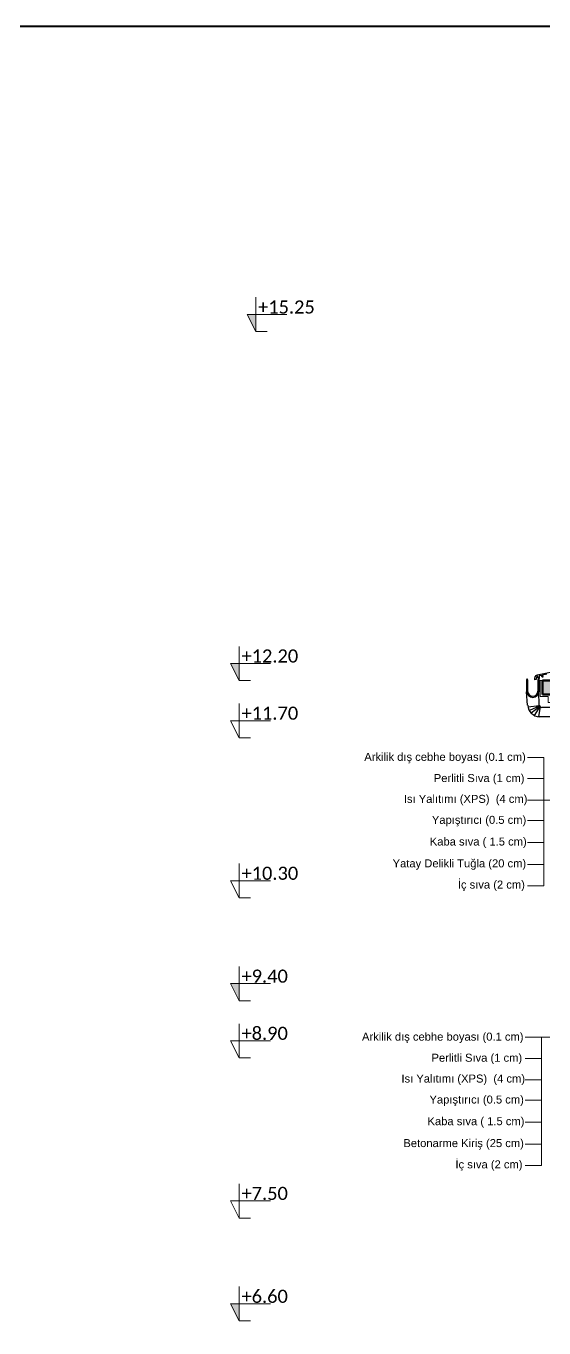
# Model space of a CAD drawing. Header units: metres. Extents: x 134072 to 172200, y 35728 to 38066.
# Drawn here: x 163183 to 163636, y 36928 to 38066 of the extents above; entities that cross this region are included whole.
import ezdxf

# ---------------------------------------------------------------- set-up
doc = ezdxf.new("R2010")
doc.units = ezdxf.units.M
for name, color, linetype, lineweight in [('Cizgi 15', 3, 'Continuous', 15), ('Cizgi 20', 175, 'Continuous', 20), ('Cizgi 50', 1, 'Continuous', 50), ('ELEKTRİK', 102, 'Continuous', 40), ('Kotlandırma', 212, 'Continuous', 9), ('sıva', 145, 'Continuous', 5), ('Tarama 13', 221, 'Continuous', 13), ('Yazi Detay', 30, 'Continuous', 20)]:
    doc.layers.add(name, color=color, linetype=linetype, lineweight=lineweight)
doc.layers.add('KİREMİT', color=242, linetype='Continuous')
doc.styles.add('omr', font='ARIALN.TTF', dxfattribs={"height": 20})
doc.styles.get("Standard").update_dxf_attribs({"font": 'txt.shx'})

msp = doc.modelspace()

# ---------------------------------------------------------------- hatches: boundary and pattern name
at = {"layer": 'Kotlandırma', "lineweight": 20}
for points in [[(163384.2, 37814.1), (163376.7, 37814.1), (163384.2, 37799.1)], [(163369.7, 37508.8), (163362.2, 37508.8), (163369.7, 37493.8)], [(163369.7, 37228.8), (163362.2, 37228.8), (163369.7, 37213.8)], [(163369.7, 36948.8), (163362.2, 36948.8), (163369.7, 36933.8)]]:
    msp.add_hatch(color=256, dxfattribs=at).paths.add_polyline_path(points)
at = {"layer": 'Tarama 13'}
h = msp.add_hatch(dxfattribs=at)
h.set_pattern_fill('ANSI33', color=256, scale=2, style=0)
h.set_pattern_definition([(45, (109731.198, 30647.212), (-8.980256, 8.980256), []), (45, (109740.179, 30647.212), (-8.980256, 8.980256), [6.35, -3.175])])
h.paths.add_polyline_path([(166156.5, 36233.8), (166126.5, 36233.8), (166126.5, 36373.8), (166096.5, 36373.8), (166096.5, 36233.8), (165800.9, 36233.8), (165800.9, 36193.8), (166156.5, 36193.8)])
h.paths.add_polyline_path([(165800.9, 36233.8), (165636.5, 36233.8), (165636.5, 36373.8), (165611.5, 36373.8), (165611.5, 36233.8), (165156.5, 36233.8), (165156.5, 36373.8), (165131.5, 36373.8), (165131.5, 36233.8), (164541.5, 36233.8), (164541.5, 36373.8), (164516.5, 36373.8), (164516.5, 36233.8), (164071.5, 36233.8), (164071.5, 36373.8), (164046.5, 36373.8), (164046.5, 36233.8), (163910.8, 36233.8), (163910.8, 36193.8), (165800.9, 36193.8)])
h.paths.add_polyline_path([(163910.8, 36233.8), (163741.5, 36233.8), (163741.5, 36373.8), (163711.5, 36373.8), (163711.5, 36233.8), (163681.5, 36233.8), (163681.5, 36193.8), (163910.8, 36193.8)])
h.paths.add_polyline_path([(163736.5, 36641.8), (163911, 36641.8), (163911, 36653.8), (163711.5, 36653.8), (163711.5, 36603.8), (163736.5, 36603.8)])
h.paths.add_polyline_path([(163736.5, 36921.8), (163911, 36921.8), (163911, 36933.8), (163711.5, 36933.8), (163711.5, 36883.8), (163736.5, 36883.8)])
h.paths.add_polyline_path([(163736.5, 37201.8), (163911, 37201.8), (163911, 37213.8), (163711.5, 37213.8), (163711.5, 37182), (163736.5, 37182)])
h.paths.add_polyline_path([(163736.5, 37182), (163711.5, 37182), (163711.5, 37163.8), (163736.5, 37163.8)])
h.paths.add_polyline_path([(163973.1, 37493.8), (163635, 37493.8), (163635, 37481.8), (163642, 37481.8), (163642, 37476.8), (163711.5, 37476.8), (163711.5, 37443.8), (163736.5, 37443.8), (163736.5, 37481.8), (163973.1, 37481.8)])
h.paths.add_polyline_path([(165290.5, 37493.8), (163977.2, 37493.8), (163977.2, 37481.8), (164046.5, 37481.8), (164046.5, 37443.8), (164071.5, 37443.8), (164071.5, 37481.8), (164516.5, 37481.8), (164516.5, 37443.8), (164541.5, 37443.8), (164541.5, 37481.8), (165131.5, 37481.8), (165131.5, 37443.8), (165156.5, 37443.8), (165156.5, 37481.8), (165290.5, 37481.8)])
h.paths.add_polyline_path([(164071.5, 37201.8), (164516.5, 37201.8), (164516.5, 37163.8), (164541.5, 37163.8), (164541.5, 37201.8), (165131.5, 37201.8), (165131.5, 37163.8), (165156.5, 37163.8), (165156.5, 37201.8), (165299.6, 37201.8), (165518.8, 37338.8), (165611.5, 37338.8), (165611.5, 37353.8), (165486.5, 37353.8), (165486.5, 37336.3), (165458.5, 37336.3), (165458.5, 37318.8), (165430.5, 37318.8), (165430.5, 37301.3), (165402.5, 37301.3), (165402.5, 37283.8), (165374.5, 37283.8), (165374.5, 37266.3), (165346.5, 37266.3), (165346.5, 37248.8), (165318.5, 37248.8), (165318.5, 37231.3), (165290.5, 37231.3), (165290.5, 37213.8), (163911, 37213.8), (163911, 37201.8), (164046.5, 37201.8), (164046.5, 37163.8), (164071.5, 37163.8)])
h.paths.add_polyline_path([(164071.5, 36921.8), (164516.5, 36921.8), (164516.5, 36883.8), (164541.5, 36883.8), (164541.5, 36921.8), (165131.5, 36921.8), (165131.5, 36883.8), (165156.5, 36883.8), (165156.5, 36921.8), (165299.6, 36921.8), (165518.8, 37058.8), (165611.5, 37058.8), (165611.5, 37073.8), (165486.5, 37073.8), (165486.5, 37056.3), (165458.5, 37056.3), (165458.5, 37038.8), (165430.5, 37038.8), (165430.5, 37021.3), (165402.5, 37021.3), (165402.5, 37003.8), (165374.5, 37003.8), (165374.5, 36986.3), (165346.5, 36986.3), (165346.5, 36968.8), (165318.5, 36968.8), (165318.5, 36951.3), (165290.5, 36951.3), (165290.5, 36933.8), (163911, 36933.8), (163911, 36921.8), (164046.5, 36921.8), (164046.5, 36883.8), (164071.5, 36883.8)])
h.paths.add_polyline_path([(164071.5, 36641.8), (164516.5, 36641.8), (164516.5, 36603.8), (164541.5, 36603.8), (164541.5, 36641.8), (165131.5, 36641.8), (165131.5, 36603.8), (165156.5, 36603.8), (165156.5, 36641.8), (165299.6, 36641.8), (165518.8, 36778.8), (165611.5, 36778.8), (165611.5, 36793.8), (165486.5, 36793.8), (165486.5, 36776.3), (165458.5, 36776.3), (165458.5, 36758.8), (165430.5, 36758.8), (165430.5, 36741.3), (165402.5, 36741.3), (165402.5, 36723.8), (165374.5, 36723.8), (165374.5, 36706.3), (165346.5, 36706.3), (165346.5, 36688.8), (165318.5, 36688.8), (165318.5, 36671.3), (165290.5, 36671.3), (165290.5, 36653.8), (163911, 36653.8), (163911, 36641.8), (164046.5, 36641.8), (164046.5, 36603.8), (164071.5, 36603.8)])
h.paths.add_polyline_path([(165611.5, 36513.8), (165486.5, 36513.8), (165486.5, 36496.3), (165458.5, 36496.3), (165458.5, 36478.8), (165430.5, 36478.8), (165430.5, 36461.3), (165402.5, 36461.3), (165402.5, 36443.8), (165374.5, 36443.8), (165374.5, 36426.3), (165346.5, 36426.3), (165346.5, 36408.8), (165318.5, 36408.8), (165318.5, 36391.3), (165290.5, 36391.3), (165290.5, 36373.8), (165318.8, 36373.8), (165518.8, 36498.8), (165611.5, 36498.8)])
h.paths.add_polyline_path([(165636.5, 36641.8), (165780.1, 36641.8), (165780.1, 36653.8), (165611.5, 36653.8), (165611.5, 36603.8), (165636.5, 36603.8)])
h.paths.add_polyline_path([(166126.5, 36653.8), (165780.1, 36653.8), (165780.1, 36641.8), (166101.5, 36641.8), (166101.5, 36603.8), (166126.5, 36603.8)])
h.paths.add_polyline_path([(166126.5, 36933.8), (165780.1, 36933.8), (165780.1, 36921.8), (166101.5, 36921.8), (166101.5, 36883.8), (166126.5, 36883.8)])
h.paths.add_polyline_path([(165636.5, 36921.8), (165780.1, 36921.8), (165780.1, 36933.8), (165611.5, 36933.8), (165611.5, 36883.8), (165636.5, 36883.8)])
h.paths.add_polyline_path([(166126.5, 37213.8), (165780.1, 37213.8), (165780.1, 37201.8), (166101.5, 37201.8), (166101.5, 37182), (166126.5, 37182)])
h.paths.add_polyline_path([(166126.5, 37182), (166101.5, 37182), (166101.5, 37163.8), (166126.5, 37163.8)])
h.paths.add_polyline_path([(165636.5, 37201.8), (165780.1, 37201.8), (165780.1, 37213.8), (165611.5, 37213.8), (165611.5, 37163.8), (165636.5, 37163.8)])
h.paths.add_polyline_path([(165636.5, 37481.8), (166101.5, 37481.8), (166101.5, 37443.8), (166126.5, 37443.8), (166126.5, 37476.8), (166196.1, 37476.8), (166196.1, 37481.8), (166203.1, 37481.8), (166203.1, 37493.8), (165611.5, 37493.8), (165611.5, 37443.8), (165636.5, 37443.8)])
h.paths.add_polyline_path([(166046.2, 36204.1), (166046.2, 36223.8), (166024.9, 36223.8), (166024.9, 36204.1)], flags=24)
h.paths.add_polyline_path([(163796.8, 36204.1), (163796.8, 36223.8), (163775.5, 36223.8), (163775.5, 36204.1)], flags=24)
h.paths.add_polyline_path([(163797, 36637.4), (163797, 36657.1), (163775.7, 36657.1), (163775.7, 36637.4)], flags=9)
h.paths.add_polyline_path([(163797, 36917.4), (163797, 36937.1), (163775.7, 36937.1), (163775.7, 36917.4)], flags=9)
h.paths.add_polyline_path([(163797, 37197.4), (163797, 37217.1), (163775.7, 37217.1), (163775.7, 37197.4)], flags=9)
h.paths.add_polyline_path([(163797, 37477.4), (163797, 37497.1), (163775.7, 37497.1), (163775.7, 37477.4)], flags=9)
h.paths.add_polyline_path([(166046.4, 36637.4), (166046.4, 36657.1), (166025.1, 36657.1), (166025.1, 36637.4)], flags=9)
h.paths.add_polyline_path([(166046.4, 36917.4), (166046.4, 36937.1), (166025.1, 36937.1), (166025.1, 36917.4)], flags=9)
h.paths.add_polyline_path([(166046.4, 37197.4), (166046.4, 37217.1), (166025.1, 37217.1), (166025.1, 37197.4)], flags=9)
h.paths.add_polyline_path([(166046.4, 37477.4), (166046.4, 37497.1), (166025.1, 37497.1), (166025.1, 37477.4)], flags=9)

# ---------------------------------------------------------------- linework, layer by layer
at = {"layer": 'Cizgi 15', "lineweight": -3}
for p, q in [((163621, 37494.6), (163621, 37484.6)), ((163622, 37494.6), (163622, 37484.6)), ((163631, 37494.6), (163631, 37484.6)), ((163632, 37494.6), (163632, 37484.6)), ((163632, 37490.6), (163633, 37490.6)), ((163632, 37488.6), (163633, 37488.6))]:
    msp.add_line(p, q, dxfattribs=at)
for centre, radius, start, end in [((163621.5, 37494.6), 0.5, 0, 180), ((163626.5, 37484.6), 5.5, 180, 0), ((163626.5, 37484.6), 4.5, 180, 0), ((163631.5, 37494.6), 0.5, 0, 180)]:
    msp.add_arc(centre, radius, start, end, dxfattribs=at)
at = {"layer": 'Cizgi 20', "lineweight": -3}
for p, q in [((163622, 37472.3), (163621, 37484)), ((163632.2, 37472.5, 0), (163631.9, 37483.9)), ((163632.4, 37471.9, 0), (163622.2, 37470.7, 0)), ((163632.5, 37471.7, 0), (163623.5, 37467.6, 0)), ((163632.7, 37471.3, 0), (163625.2, 37465.3, 0)), ((163628.1, 37463.3, 0), (163632.9, 37471.1, 0)), ((163631.7, 37462.4, 0), (163633.1, 37471, 0)), ((163632.3, 37462.4, 0), (163690.2, 37462.4, 0)), ((163692.9, 37470.4, 0), (163634.3, 37470.4, 0))]:
    msp.add_line(p, q, dxfattribs=at)
for centre, radius, start, end in [((163632.5, 37472.8), 10.5, 182.7217, 268.9508), ((163634.7, 37472.8, 0), 2.48, 187.2771, 259.9602)]:
    msp.add_arc(centre, radius, start, end, dxfattribs=at)
at = {"layer": 'Cizgi 50'}
for p, q in [((163635, 37493.8), (163635, 37481.8)), ((165290.5, 37493.8), (163635, 37493.8)), ((163642, 37481.8), (163635, 37481.8))]:
    msp.add_line(p, q, dxfattribs=at)
at = {"layer": 'ELEKTRİK'}
msp.add_line((135359.3, 38066.3, 127785.9), (172199.8, 38066.3, 127785.9), dxfattribs=at)
at = {"layer": 'KİREMİT', "color": 242}
msp.add_lwpolyline([(163638.7, 37499.4), (163635.1, 37498.7), (163635.2, 37496.9), (163634.6, 37496.8), (163634, 37498.4), (163632, 37498), (163632.2, 37495.6), (163631.6, 37495.5), (163630.8, 37497.8, 0.317877), (163629.5, 37494.8), (163628.3, 37494.6, -0.333333), (163630.4, 37499), (163650.5, 37503)], format="xyb", dxfattribs=at)
at = {"layer": 'Kotlandırma', "lineweight": 20}
for p, q in [((163384.2, 37814.1), (163384.2, 37829.1)), ((163384.2, 37799.1), (163376.7, 37814.1)), ((163376.7, 37814.1), (163384.2, 37814.1)), ((163384.2, 37814.1), (163384.2, 37799.1)), ((163384.2, 37814.1), (163411.5, 37814.1)), ((163394.2, 37799.1), (163384.2, 37799.1)), ((163369.7, 37508.8), (163369.7, 37523.8)), ((163369.7, 37493.8), (163362.2, 37508.8)), ((163362.2, 37508.8), (163369.7, 37508.8)), ((163369.7, 37508.8), (163369.7, 37493.8)), ((163369.7, 37508.8), (163397.1, 37508.8)), ((163379.7, 37493.8), (163369.7, 37493.8)), ((163369.7, 37458.8), (163369.7, 37473.8)), ((163369.7, 37443.8), (163362.2, 37458.8)), ((163362.2, 37458.8), (163369.7, 37458.8)), ((163369.7, 37458.8), (163369.7, 37443.8)), ((163369.7, 37458.8), (163397.1, 37458.8)), ((163379.7, 37443.8), (163369.7, 37443.8)), ((163369.7, 37318.8), (163369.7, 37333.8)), ((163369.7, 37303.8), (163362.2, 37318.8)), ((163362.2, 37318.8), (163369.7, 37318.8)), ((163369.7, 37318.8), (163369.7, 37303.8)), ((163369.7, 37318.8), (163397.1, 37318.8)), ((163379.7, 37303.8), (163369.7, 37303.8)), ((163369.7, 37228.8), (163369.7, 37243.8)), ((163369.7, 37213.8), (163362.2, 37228.8)), ((163362.2, 37228.8), (163369.7, 37228.8)), ((163369.7, 37228.8), (163369.7, 37213.8)), ((163369.7, 37228.8), (163397.1, 37228.8)), ((163379.7, 37213.8), (163369.7, 37213.8)), ((163369.7, 37178.8), (163369.7, 37193.8)), ((163369.7, 37163.8), (163362.2, 37178.8)), ((163362.2, 37178.8), (163369.7, 37178.8)), ((163369.7, 37178.8), (163369.7, 37163.8)), ((163369.7, 37178.8), (163397.1, 37178.8)), ((163379.7, 37163.8), (163369.7, 37163.8)), ((163369.7, 37038.8), (163369.7, 37053.8)), ((163369.7, 37023.8), (163362.2, 37038.8)), ((163362.2, 37038.8), (163369.7, 37038.8)), ((163369.7, 37038.8), (163369.7, 37023.8)), ((163369.7, 37038.8), (163397.1, 37038.8)), ((163379.7, 37023.8), (163369.7, 37023.8)), ((163369.7, 36948.8), (163369.7, 36963.8)), ((163369.7, 36933.8), (163362.2, 36948.8)), ((163362.2, 36948.8), (163369.7, 36948.8)), ((163369.7, 36948.8), (163369.7, 36933.8)), ((163369.7, 36948.8), (163397.1, 36948.8)), ((163379.7, 36933.8), (163369.7, 36933.8))]:
    msp.add_line(p, q, dxfattribs=at)
at = {"layer": 'sıva'}
msp.add_line((163635, 37493.8), (163633, 37493.8), dxfattribs=at)
msp.add_lwpolyline([(163633, 37493.7), (163633, 37479.8), (163640, 37479.8), (163640, 37474.8), (163704, 37474.8)], dxfattribs=at)
at = {"layer": 'Yazi Detay'}
for points in [[(163636, 37426.7), (163621.9, 37426.7)], [(163636, 37426.7), (163636, 37314.4)], [(163636, 37408.1), (163621.9, 37408.1)], [(163636, 37389.4), (163621.9, 37389.4)], [(163636, 37389.4), (163728.1, 37389.4)], [(163636, 37371.5), (163621.9, 37371.5)], [(163636, 37352.2), (163621.9, 37352.2)], [(163636, 37333), (163621.9, 37333)], [(163636, 37314.4), (163621.9, 37314.4)], [(163634, 37182), (163619.9, 37182)], [(163634, 37182), (163634, 37069.8)], [(163634, 37182), (163737, 37182)], [(163634, 37163.4), (163619.9, 37163.4)], [(163634, 37144.8), (163619.9, 37144.8)], [(163634, 37126.8), (163619.9, 37126.8)], [(163634, 37107.6), (163619.9, 37107.6)], [(163634, 37088.4), (163619.9, 37088.4)], [(163634, 37069.8), (163619.9, 37069.8)]]:
    msp.add_lwpolyline(points, dxfattribs=at)

# ---------------------------------------------------------------- texts
at = {"layer": 'Kotlandırma', "lineweight": 20, "char_height": 12.5, "width": 46.982, "attachment_point": 7}
for s, insert in [('\\pxa0.83333,sm1.15;{\\fCalibri|b0|i0|c162|p34;\\H0.9167x;\\C0;+15.25}', (163386.2, 37814.7)), ('\\pxa0.83333,sm1.15;{\\fCalibri|b0|i0|c162|p34;\\H0.9167x;\\C0;+12.20}', (163371.7, 37509.5)), ('\\pxa0.83333,sm1.15;{\\fCalibri|b0|i0|c162|p34;\\H0.9167x;\\C0;+11.70}', (163371.7, 37459.5)), ('\\pxa0.83333,sm1.15;{\\fCalibri|b0|i0|c162|p34;\\H0.9167x;\\C0;+10.30}', (163371.7, 37319.5)), ('\\pxa0.83333,sm1.15;{\\fCalibri|b0|i0|c162|p34;\\H0.9167x;\\C0;+9.40}', (163371.7, 37229.5)), ('\\pxa0.83333,sm1.15;{\\fCalibri|b0|i0|c162|p34;\\H0.9167x;\\C0;+8.90}', (163371.7, 37179.5)), ('\\pxa0.83333,sm1.15;{\\fCalibri|b0|i0|c162|p34;\\H0.9167x;\\C0;+7.50}', (163371.7, 37039.5)), ('\\pxa0.83333,sm1.15;{\\fCalibri|b0|i0|c162|p34;\\H0.9167x;\\C0;+6.60}', (163371.7, 36949.5))]:
    msp.add_mtext(s, dxfattribs=dict(at, insert=insert))
at = {"layer": 'Yazi Detay', "char_height": 7, "width": 5264}
for s, insert, attachment_point in [('{\\fArial|b0|i0|c162|p34;Arkilik dış cebhe boyası (0.1 cm)}', (163479.1, 37421.5), 7), ('{\\fArial|b0|i0|c162|p34;Isı Yalıtımı (XPS)  (4 cm)}', (163513.7, 37384.8), 7), ('{\\fArial|b0|i0|c162|p34;Yapıştırıcı (0.5 cm)}', (163538.2, 37366.4), 7), ('{\\fArial|b0|i0|c162|p34;Kaba sıva ( 1.5 cm)}', (163536.4, 37347.5), 7), ('{\\fArial|b0|i0|c162|p34;Yatay Delikli Tuğla (20 cm)}', (163620.7, 37328.4), 9), ('{\\fArial|b0|i0|c162|p34;Arkilik dış cebhe boyası (0.1 cm)}', (163477.1, 37176.8), 7), ('{\\fArial|b0|i0|c162|p34;Isı Yalıtımı (XPS)  (4 cm)}', (163511.6, 37140.2), 7), ('{\\fArial|b0|i0|c162|p34;Yapıştırıcı (0.5 cm)}', (163536.1, 37121.8), 7), ('{\\fArial|b0|i0|c162|p34;Kaba sıva ( 1.5 cm)}', (163534.4, 37102.9), 7), ('{\\fArial|b0|i0|c162|p34;Betonarme Kiriş (25 cm)}', (163618.7, 37083.7), 9)]:
    msp.add_mtext(s, dxfattribs=dict(at, insert=insert, attachment_point=attachment_point))
at = {"layer": 'Yazi Detay', "char_height": 7, "width": 5264, "attachment_point": 9, "style": 'omr'}
for s, insert in [('{\\fArial|b0|i0|c0|p34;Perlitli Sıva (1 cm)}', (163619.2, 37403)), ('{\\fArial|b0|i0|c162|p34;İç sıva (2 cm)}', (163619.6, 37309.8)), ('{\\fArial|b0|i0|c0|p34;Perlitli Sıva (1 cm)}', (163617.2, 37158.4)), ('{\\fArial|b0|i0|c162|p34;İç sıva (2 cm)}', (163617.5, 37065.1))]:
    msp.add_mtext(s, dxfattribs=dict(at, insert=insert))

doc.saveas('drawing.dxf')
